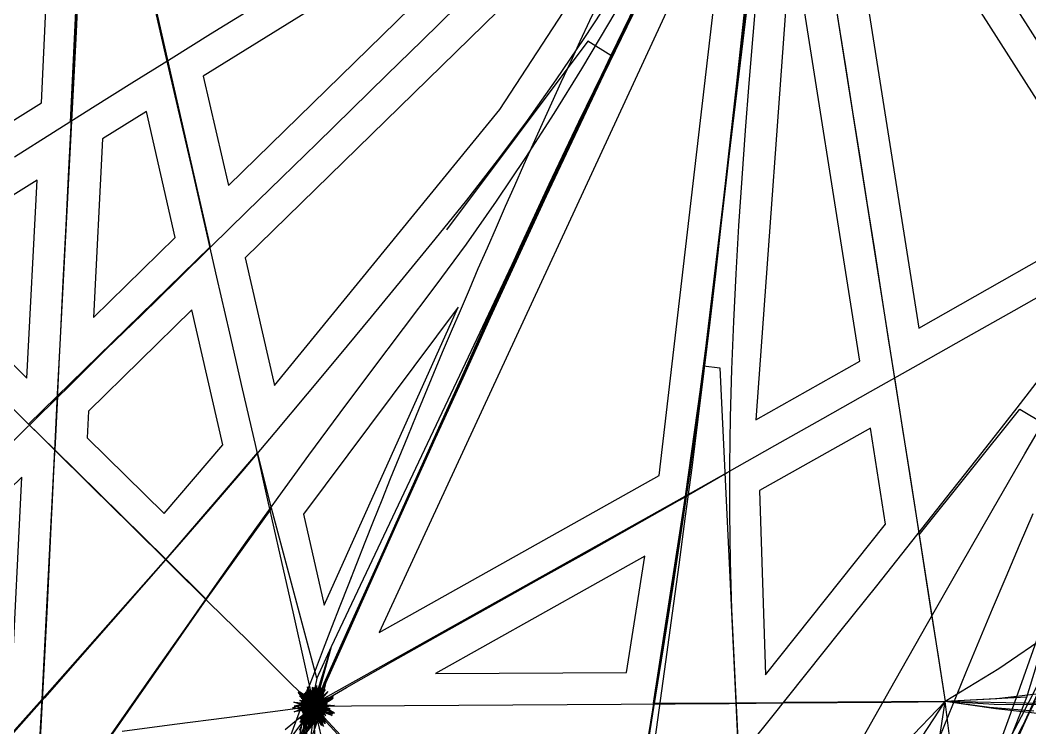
# Model space of a CAD drawing. Header units: metres. Extents: x 465982 to 489928, y 209046 to 231790.
# Drawn here: x 471923 to 474065, y 216208 to 217710 of the extents above; entities that cross this region are included whole.
import ezdxf

# ---------------------------------------------------------------- set-up
doc = ezdxf.new("R2010")
doc.units = ezdxf.units.M
for name, color, linetype in [('ANCHORS_INSIDE', 30, 'CONTINUOUS'), ('ANCHORS_OUTSIDE', 30, 'CONTINUOUS'), ('GREEN_CORRIDOR_EDGES', 3, 'CONTINUOUS'), ('GREEN_CORRIDOR_PARCELS', 3, 'CONTINUOUS'), ('RAILWAY', 7, 'CONTINUOUS'), ('WOOL_ROADS_L1', 30, 'CONTINUOUS'), ('WOOL_ROADS_L2', 94, 'CONTINUOUS'), ('WOOL_THREADS', 8, 'CONTINUOUS')]:
    doc.layers.add(name, color=color, linetype=linetype)

msp = doc.modelspace()

# ---------------------------------------------------------------- linework, layer by layer
at = {"layer": 'ANCHORS_INSIDE'}
msp.add_point((473913.199, 216285.832), dxfattribs=at)
at = {"layer": 'ANCHORS_OUTSIDE'}
msp.add_point((472625.134, 216526.651), dxfattribs=at)
at = {"layer": 'GREEN_CORRIDOR_EDGES'}
msp.add_lwpolyline([(473873.772, 216188.899), (473901.443, 216257.078), (473929.292, 216325.069), (473957.41, 216393.043), (473985.733, 216460.844), (474014.335, 216528.541), (474043.1, 216595.806), (474072.107, 216663.175)], dxfattribs=at)
at = {"layer": 'GREEN_CORRIDOR_PARCELS'}
for points in [[(471612.149, 217312.163), (471968.392, 217534.791), (472002.929, 218283.149), (471720.808, 217735.809), (471634.838, 217496.821)], [(473829.204, 217056.111), (474240.234, 217289.536), (473645.535, 218222.122)], [(472462.363, 216934.558), (472940.506, 217520.45), (473323.544, 218108.22), (472400.068, 217205.633)], [(472364.821, 217359.095), (473107.18, 218084.667), (472311.246, 217591.234)], [(472684.445, 216410.289), (473278.726, 216743.77), (473426.671, 218014.478)], [(473483.977, 216861.706), (473704.212, 216985.973), (473559.364, 217905.494)], [(472078.602, 217078.853), (472252.22, 217248.923), (472190.783, 217516.043), (472097.903, 217457.809)], [(471937.514, 216950.538), (471958.886, 217370.37), (471684.991, 217199.234)], [(472568.137, 216468.418), (472852.288, 217100.864), (472524.16, 216661.541)], [(472228.273, 216662.925), (472353.31, 216809.068), (472287.517, 217095.373), (472068.102, 216880.466), (472065.326, 216823.721)], [(473503.881, 216320.939), (473758.607, 216640.301), (473726.608, 216844.308), (473491.554, 216711.676)], [(471723.094, 216214.282), (471848.504, 216230.417), (471904.615, 216294.193), (471926.459, 216740.368), (471697.527, 216518.297)], [(472803.852, 216323.198), (473209.506, 216325.507), (473247.847, 216572.341)]]:
    msp.add_lwpolyline(points, close=True, dxfattribs=at)
at = {"layer": 'RAILWAY'}
msp.add_lwpolyline([(472497.82, 216194.35), (472514.97, 216239.87), (472532.13, 216285.38), (472549.28, 216330.9), (472566.79, 216376.07), (472584.3, 216421.59), (472601.8, 216466.76), (472619.31, 216511.92), (472637.17, 216557.09), (472655.02, 216602.26), (472672.88, 216647.08), (472690.73, 216692.25), (472708.94, 216737.06), (472727.15, 216781.88), (472745.35, 216826.7), (472763.56, 216871.52), (472782.12, 216915.98), (472800.67, 216960.8), (472819.23, 217005.27), (472838.13, 217049.74), (472857.04, 217093.85), (472875.95, 217138.32), (472894.85, 217182.79), (472914.11, 217226.91), (472933.37, 217271.02), (472952.62, 217315.14), (472972.23, 217359.26), (472991.84, 217403.03), (473011.45, 217446.79), (473031.05, 217490.91), (473051.01, 217534.68), (473070.97, 217578.44), (473090.92, 217621.86), (473111.23, 217665.63), (473131.54, 217709.05), (473151.84, 217752.46)], dxfattribs=at)
at = {"layer": 'WOOL_ROADS_L1'}
msp.add_lwpolyline([(472758.618, 212520.357), (472770.612, 212557.363), (472794.553, 212651.716), (472898.13, 212981.744), (473103.099, 213585.988), (473138.772, 213714.935), (473380.058, 214337.74), (473471.345, 214740.931), (473514.972, 214731.053), (473791.319, 215670.674), (473820.907, 215661.96), (473832.014, 215701.189), (474058.486, 216273.549), (474207.855, 216761.85), (474334.575, 217266.798), (474532.929, 217269.716), (474848.446, 217928.329), (475064.668, 218439.671), (475248.456, 218966.863)], dxfattribs=at)
at = {"layer": 'WOOL_ROADS_L2'}
for points in [[(473542.393, 218402.888), (473497.892, 218312.551), (473426.898, 218151.453), (473176.041, 217635.227), (472582.833, 216380.135), (472552.271, 216313.85), (472540.618, 216255.841), (472515.111, 216202.2)], [(472029.898, 217493.51), (472070.897, 218347.912), (472326.294, 217228.726), (471940.915, 216852.747)], [(473497.892, 218312.551), (473555.233, 218287.282), (473628.185, 217900.629), (473829.771, 216618.007)], [(473407.256, 218111.032), (473504.308, 218064.142), (473372.571, 216976.649)], [(473176.041, 217635.227), (473127.453, 217665.702), (472827.707, 217265.302)], [(473372.571, 216976.649), (473334.032, 216699.575)], [(473372.571, 216976.649), (473407.564, 216971.94), (473441.019, 216261.408)], [(472002.011, 216912.352), (471996.521, 216797.949), (471940.915, 216852.747)], [(473829.771, 216618.007), (474043.598, 216884.122)], [(474043.598, 216884.122), (474094.805, 216854.354)], [(471969.625, 216269.352), (471996.521, 216797.949), (472232.082, 216565.811)], [(472426.341, 216792.295), (472232.082, 216565.811)], [(472456.395, 216674.365), (472426.341, 216792.295)], [(473334.032, 216699.575), (473418.143, 216747.259)], [(472540.618, 216255.841), (473334.032, 216699.575)], [(473334.032, 216699.575), (473265.596, 216260.389), (473441.019, 216261.408)], [(472456.395, 216674.365), (472317.625, 216481.511)], [(472552.271, 216313.85), (472456.395, 216674.365)], [(473829.771, 216618.007), (473885.41, 216263.992), (473543.718, 216262.005)], [(472232.082, 216565.811), (471969.625, 216269.352)], [(472232.082, 216565.811), (472317.625, 216481.511)], [(472317.625, 216481.511), (472022.711, 216058.235), (471952.91, 215952.561)], [(471969.625, 216269.352), (471881.666, 216169.998)], [(471964.965, 216181.033), (471969.625, 216269.352)], [(474058.486, 216273.549), (473885.41, 216263.992)], [(473079.587, 215668.6), (472540.618, 216255.841)], [(473441.019, 216261.408), (473461.683, 215822.553), (473546.601, 215910.157), (473431.639, 215713.598), (473288.801, 215451.107)], [(473441.019, 216261.408), (473543.718, 216262.005)]]:
    msp.add_lwpolyline(points, dxfattribs=at)
at = {"layer": 'WOOL_THREADS'}
for points in [[(471916.805, 215239.354), (471924.244, 215374.163), (471930.914, 215509.288), (471937.626, 215644.494), (471944.414, 215779.591), (471951.681, 215914.6), (471958.709, 216049.787), (471965.912, 216184.577), (471973.097, 216319.451), (471980.133, 216454.561), (471986.764, 216589.833), (471993.226, 216725.079), (471999.831, 216860.068), (472006.871, 216995.062), (472013.946, 217130.316), (472020.834, 217265.615), (472027.723, 217400.888), (472034.82, 217536.002), (472041.675, 217671.215), (472048.201, 217806.608), (472054.448, 217941.952), (472060.244, 218077.331), (472065.665, 218212.551), (472070.897, 218347.912)], [(473270.395, 217820.701), (473204.051, 217685.708), (473138.324, 217550.426), (473073.511, 217414.576), (473009.57, 217278.205), (472946.814, 217141.061), (472884.608, 217003.495), (472822.375, 216865.718), (472760.058, 216727.7), (472697.624, 216589.401), (472635.055, 216450.789), (472572.95, 216312.896), (472533.825, 216225.813), (472563.631, 216293.52), (472530.884, 216218.53), (472562.196, 216290.696), (472530.471, 216217.317), (472561.928, 216290.249), (472530.428, 216217.109), (472561.869, 216290.182), (472530.43, 216217.071), (472561.855, 216290.173), (472530.432, 216217.064), (472561.854, 216290.171), (472530.428, 216217.064), (472561.861, 216290.167), (472530.414, 216217.068), (472561.882, 216290.154), (472530.374, 216217.074), (472561.928, 216290.105), (472530.261, 216217.054), (472562.003, 216289.9), (472529.884, 216216.79), (472561.941, 216288.865), (472528.37, 216214.84), (472559.815, 216283.371), (472520.841, 216199.078)], [(473270.375, 217820.656), (473204.03, 217685.65), (473138.301, 217550.354), (473073.485, 217414.489), (473009.537, 217278.103), (472946.772, 217140.943), (472884.556, 217003.36), (472822.312, 216865.563), (472759.983, 216727.524), (472697.537, 216589.201), (472634.953, 216450.563), (472572.833, 216312.645), (472533.789, 216225.828), (472563.63, 216293.365), (472530.872, 216218.684), (472562.228, 216290.602), (472530.472, 216217.501), (472561.954, 216290.172), (472530.448, 216217.285), (472561.858, 216290.107), (472530.485, 216217.189), (472561.727, 216290.041), (472530.511, 216216.904), (472561.302, 216289.552), (472530.213, 216215.374), (472559.433, 216286.17), (472526.252, 216203.476)], [(473467.925, 217813.315), (473455.244, 217694.722), (473442.316, 217576.054), (473429.124, 217457.37), (473415.643, 217338.733), (473401.828, 217220.076), (473387.63, 217101.831), (473372.969, 216983.936), (473357.708, 216866.08), (473341.541, 216748.331), (473324.38, 216630.592), (473306.58, 216512.684), (473288.24, 216394.616), (473269.306, 216276.872), (473250.311, 216159.265)], [(473227.531, 217799.399), (473171.132, 217702.887), (473113.609, 217607.033), (473054.879, 217512.075), (472994.818, 217418.428), (472932.93, 217325.764), (472869.158, 217234.309), (472802.951, 217144.538), (472735.303, 217055.598), (472668.022, 216966.442), (472601.207, 216876.985), (472534.901, 216787.184), (472469.434, 216696.964), (472404.647, 216606.305), (472340.356, 216515.32), (472276.384, 216424.198), (472212.509, 216332.795), (472148.793, 216241.483), (472085.351, 216150.071), (472022.711, 216058.235), (471961.129, 215965.573), (471899.158, 215873.201)], [(473466.47, 217786.873), (473455.39, 217684.493), (473444.187, 217582.023), (473432.844, 217479.47), (473421.357, 217376.967), (473409.682, 217274.289), (473397.814, 217171.595), (473385.71, 217068.782), (473373.339, 216965.845), (473360.681, 216862.916), (473347.572, 216759.991), (473334.022, 216657.205), (473320.157, 216554.433), (473306.011, 216451.45), (473291.791, 216348.548), (473277.62, 216245.735), (473263.548, 216142.863)], [(473643.325, 217804.328), (473658.493, 217708.025), (473673.663, 217611.723), (473688.832, 217515.421), (473704.002, 217419.119), (473719.172, 217322.817), (473734.342, 217226.514), (473749.512, 217130.209), (473764.683, 217033.906), (473779.834, 216937.742), (473794.989, 216841.555), (473810.17, 216745.191), (473825.261, 216648.979), (473840.185, 216552.841), (473855.098, 216456.676), (473870.126, 216360.296), (473885.41, 216263.992)], [(473464.199, 217774.229), (473450.508, 217646.327), (473436.527, 217518.338), (473422.225, 217390.576), (473407.536, 217262.853), (473392.382, 217134.986), (473376.701, 217007.055), (473360.356, 216879.518), (473342.945, 216752.332), (473324.358, 216625.255), (473305.257, 216498.025), (473285.208, 216370.842), (473264.626, 216244.016), (473243.927, 216117.146)], [(473464.486, 217775.638), (473450.825, 217648.078), (473436.889, 217520.453), (473422.65, 217393.082), (473408.041, 217265.788), (473392.989, 217138.39), (473377.434, 217010.976), (473361.247, 216884.013), (473344.033, 216757.469), (473325.675, 216631.118), (473306.592, 216504.628), (473286.885, 216378.001), (473266.701, 216251.693), (473246.464, 216125.441)], [(473485.833, 217778.345), (473477.125, 217677.579), (473468.808, 217576.619), (473460.948, 217475.611), (473453.651, 217374.574), (473447.012, 217273.297), (473441.16, 217171.958), (473436.082, 217070.472), (473431.979, 216968.85), (473429.046, 216867.241), (473427.528, 216765.705), (473427.451, 216663.991), (473429.05, 216561.999), (473432.272, 216459.865), (473436.767, 216357.524), (473441.683, 216255.437), (473446.581, 216153.464)], [(473176.128, 217758.942), (473118.684, 217670.794), (473059.437, 217583.33), (472998.385, 217496.872), (472935.098, 217411.881), (472869.781, 217328.133), (472802.834, 217245.481), (472735.53, 217163.009), (472667.895, 217080.714), (472599.918, 216998.622), (472531.595, 216916.761), (472463.199, 216835.165), (472394.546, 216753.907), (472325.356, 216673.038), (472255.705, 216592.496), (472185.681, 216512.279), (472115.109, 216432.209), (472044.732, 216352.151), (471974.592, 216272.004), (471904.351, 216192.169)], [(471922.39, 215363.796), (471928.544, 215483.322), (471934.719, 215602.888), (471940.892, 215722.427), (471947.263, 215841.739), (471953.8, 215961.006), (471960.226, 216080.317), (471966.603, 216199.346), (471972.786, 216318.552), (471978.935, 216438.106), (471984.79, 216557.706), (471990.639, 216677.363), (471996.529, 216796.816), (472002.602, 216916.084), (472008.691, 217035.393), (472014.599, 217154.759), (472020.496, 217274.053), (472026.394, 217393.361), (472032.43, 217512.453), (472038.449, 217631.668), (472044.235, 217751.076)], [(472582.833, 216380.135), (472561.008, 216304.454), (472550.755, 216268.97), (472545.814, 216246.539), (472546.431, 216264.282), (472546.54, 216244.697), (472545.749, 216263.514), (472547.161, 216244.423), (472545.122, 216263.329), (472547.805, 216244.451), (472544.47, 216263.203), (472548.471, 216244.572), (472543.795, 216263.041), (472549.159, 216244.759), (472543.097, 216262.821), (472549.866, 216245.012), (472542.382, 216262.532), (472550.589, 216245.338), (472541.654, 216262.165), (472551.32, 216245.747), (472540.923, 216261.713), (472552.048, 216246.245), (472540.2, 216261.166), (472552.762, 216246.841), (472539.5, 216260.52), (472553.445, 216247.539), (472538.838, 216259.77), (472554.081, 216248.342), (472538.232, 216258.915), (472554.65, 216249.249), (472537.705, 216257.956), (472555.131, 216250.257), (472537.276, 216256.901), (472555.503, 216251.357), (472536.967, 216255.76), (472555.743, 216252.536), (472536.799, 216254.548), (472555.835, 216253.775), (472536.789, 216253.286), (472555.759, 216255.054), (472536.954, 216251.997), (472555.503, 216256.345), (472537.303, 216250.712), (472555.059, 216257.618), (472537.843, 216249.46), (472554.425, 216258.84), (472538.571, 216248.276), (472553.604, 216259.977), (472539.48, 216247.193), (472552.609, 216260.997), (472540.556, 216246.244), (472551.456, 216261.868), (472541.779, 216245.458), (472550.17, 216262.559), (472543.118, 216244.858), (472548.779, 216263.039), (472544.544, 216244.445), (472547.319, 216263.242), (472546.033, 216244.114), (472545.872, 216262.875), (472547.78, 216243.232), (472545.045, 216261.174), (472539.493, 216285.72), (472528.435, 216337.02), (472502.469, 216454.165), (472475.49, 216572.642), (472448.703, 216691.063), (472422.004, 216809.314), (472395.015, 216927.603), (472367.815, 217045.968), (472340.614, 217164.335), (472313.437, 217282.536), (472286.221, 217400.864), (472258.897, 217519.261), (472231.682, 217637.529), (472204.432, 217755.823)], [(473236.407, 217756.461), (473171.555, 217625.33), (473107.601, 217493.623), (473044.797, 217361.301), (472983.326, 217228.138), (472922.94, 217094.371), (472863.303, 216960.278), (472803.714, 216826.282), (472744.141, 216692.381), (472684.628, 216558.576), (472625.237, 216424.959), (472568.74, 216298.199), (472516.124, 216219.896), (472587.236, 216274.452), (472500.917, 216250.796), (472589.914, 216239.376), (472512.553, 216283.574), (472566.559, 216210.755), (472543.313, 216294.579), (472525.575, 216196.478)], [(473236.451, 217756.494), (473171.631, 217625.341), (473107.7, 217493.62), (473044.91, 217361.303), (472983.438, 217228.149), (472923.04, 217094.403), (472863.384, 216960.343), (472803.775, 216826.371), (472744.195, 216692.502), (472684.667, 216558.724), (472625.261, 216425.141), (472568.756, 216298.423), (472516.351, 216220.213), (472587.077, 216274.437), (472501.17, 216250.727), (472589.773, 216239.578), (472512.616, 216283.259), (472566.719, 216210.987), (472543.072, 216294.172), (472525.443, 216196.269)], [(473236.924, 217757.476), (473172.379, 217626.466), (473108.642, 217494.962), (473045.95, 217362.943), (472984.459, 217230.184), (472923.941, 217096.92), (472864.049, 216963.3), (472804.179, 216829.832), (472744.294, 216696.543), (472684.391, 216563.444), (472624.534, 216430.607), (472567.365, 216302.356), (472534.659, 216214.321), (472552.006, 216297.727), (472549.112, 216210.558), (472532.527, 216295.269), (472570.278, 216217.721), (472513.677, 216282.895), (472585.279, 216234.664), (472503.721, 216262.982), (472589.77, 216255.71), (472504.369, 216242.207), (472584.53, 216274.447), (472512.422, 216226.243), (472575.768, 216285.425), (472519.876, 216219.036), (472569.998, 216289.824), (472524.124, 216216.051), (472566.407, 216291.586), (472526.498, 216214.023), (472563.487, 216291.192), (472525.493, 216206.077)], [(473237.191, 217757.385), (473172.847, 217626.288), (473109.284, 217494.713), (473046.741, 217362.637), (472985.366, 217229.838), (472924.957, 217096.54), (472865.194, 216962.88), (472805.524, 216829.34), (472745.928, 216695.942), (472686.419, 216562.689), (472627.032, 216429.678), (472569.735, 216302.262), (472517.653, 216226.386), (472586.897, 216270.836), (472504.119, 216254.159), (472586.147, 216237.563), (472516.51, 216283.936), (472562.505, 216213.146), (472545.984, 216293.626), (472528.214, 216203.87)], [(474029.314, 217745.264), (474080.179, 217665.497), (474131.044, 217585.731), (474181.91, 217505.964), (474232.777, 217426.199), (474283.644, 217346.435), (474334.575, 217266.798)], [(472850.005, 217739.35), (472775.596, 217666.624), (472701.187, 217593.898), (472626.766, 217521.184), (472552.336, 217448.479), (472477.901, 217375.777), (472403.458, 217303.085), (472329.296, 217230.385), (472255.127, 217157.71), (472180.832, 217084.934), (472106.533, 217012.162), (472032.69, 216939.244), (471959.103, 216866.567), (471885.267, 216794.059)], [(472410.788, 217732.004), (472327.034, 217680.078), (472243.491, 217628.084), (472159.996, 217576.048), (472076.815, 217523.896), (471993.881, 217471.695), (471910.805, 217419.568)], [(473222.635, 217722.016), (473160.617, 217593.731), (473099.365, 217465.297), (473038.983, 217336.576), (472979.391, 217207.78), (472920.42, 217079.023), (472861.952, 216950.48), (472803.648, 216822.103), (472745.415, 216693.742), (472687.266, 216565.487), (472629.263, 216437.453), (472573.138, 216311.567), (472553.763, 216229.939), (472530.901, 216288.798), (472560.337, 216224.5), (472530.821, 216285.26), (472561.876, 216223.828), (472530.101, 216284.301), (472562.88, 216224.124), (472529.267, 216283.74), (472563.733, 216224.573), (472528.476, 216283.256), (472564.493, 216225.029), (472527.761, 216282.804), (472565.169, 216225.463), (472527.127, 216282.385), (472565.762, 216225.864), (472526.575, 216282.003), (472566.275, 216226.225), (472526.1, 216281.661), (472566.716, 216226.544), (472525.699, 216281.356), (472567.097, 216226.812), (472525.38, 216281.064), (472567.471, 216226.984), (472525.231, 216280.658), (472568.092, 216226.758), (472525.883, 216279.406), (472570.14, 216224.037), (472533.626, 216275.329), (472515.754, 216193.182)], [(473461.536, 217737.693), (473449.429, 217628.414), (473437.122, 217519.168), (473424.643, 217410.152), (473411.963, 217301.436), (473399, 217192.703), (473385.709, 217084.008), (473372.035, 216975.41), (473357.907, 216866.971), (473343.059, 216758.633), (473327.428, 216650.454), (473311.134, 216542.346), (473294.428, 216434.099), (473277.334, 216325.781), (473260.214, 216217.548), (473243.024, 216109.162)], [(476116.946, 217736.842), (476002.782, 217667.094), (475888.07, 217598.023), (475773.657, 217528.507), (475659.422, 217458.324), (475545.68, 217387.311), (475433.052, 217314.615), (475321.865, 217239.952), (475212.11, 217163.937), (475101.621, 217089.653), (474990.215, 217016.077), (474879.149, 216941.295), (474767.72, 216866.725), (474656.946, 216791.37), (474546.333, 216715.826), (474435.328, 216640.756), (474325.076, 216564.933), (474216.699, 216487.211), (474109.024, 216408.592), (473999.167, 216333.463), (473885.41, 216263.992)], [(472582.833, 216380.135), (472560.98, 216304.685), (472550.872, 216269.553), (472549.155, 216247.39), (472540.112, 216262.174), (472552.663, 216247.744), (472538.437, 216259.363), (472554.479, 216249.794), (472537.289, 216256.768), (472555.376, 216252.415), (472536.863, 216254.015), (472555.417, 216255.186), (472537.246, 216251.274), (472554.64, 216257.831), (472538.404, 216248.781), (472553.134, 216260.119), (472540.223, 216246.746), (472551.045, 216261.86), (472542.533, 216245.334), (472548.566, 216262.917), (472545.127, 216244.649), (472545.913, 216263.222), (472547.783, 216244.726), (472543.308, 216262.769), (472550.284, 216245.538), (472540.959, 216261.619), (472552.438, 216246.997), (472539.041, 216259.885), (472554.088, 216248.969), (472537.686, 216257.718), (472555.128, 216251.287), (472536.975, 216255.295), (472555.502, 216253.769), (472536.937, 216252.8), (472555.208, 216256.232), (472537.552, 216250.412), (472554.289, 216258.504), (472538.754, 216248.293), (472552.83, 216260.437), (472540.441, 216246.576), (472550.946, 216261.914), (472542.488, 216245.359), (472548.773, 216262.855), (472544.75, 216244.704), (472546.458, 216263.217), (472547.08, 216244.636), (472544.149, 216262.995), (472549.334, 216245.141), (472541.985, 216262.219), (472551.378, 216246.174), (472540.09, 216260.948), (472553.095, 216247.662), (472538.571, 216259.268), (472554.393, 216249.509), (472537.501, 216257.285), (472555.194, 216251.604), (472536.913, 216255.114), (472555.403, 216253.813), (472536.7, 216252.83), (472554.703, 216255.889), (472536.229, 216250.02), (472552.352, 216256.587), (472572.637, 216269.083), (472615.407, 216293.778), (472713.798, 216349.878), (472815.326, 216406.69), (472916.861, 216463.661), (473018.395, 216520.636), (473119.929, 216577.611), (473221.448, 216634.598), (473322.151, 216692.061), (473422.549, 216749.743), (473523.905, 216807.082), (473625.447, 216864.378), (473726.988, 216921.673), (473828.395, 216978.936), (473929.917, 217036.309), (474031.439, 217093.688), (474132.738, 217151.216)], [(473439.69, 216133.607), (473514.591, 216227.585), (473589.707, 216321.332), (473664.959, 216415.132), (473740.015, 216509.233), (473814.663, 216603.52), (473889.081, 216697.932), (473963.482, 216792.668), (474037.713, 216887.575), (474111.801, 216982.591)], [(473711.422, 216188.355), (473779.445, 216308.898), (473847.646, 216429.458), (473916.078, 216549.795), (473985.175, 216669.744), (474054.551, 216789.464), (474124.154, 216909.019)], [(472582.833, 216380.135), (472561.578, 216306.304), (472552.229, 216273.939), (472548.113, 216258.193), (472543.346, 216247.331), (472549.669, 216258.807), (472542.106, 216249.005), (472551.076, 216257.97), (472541.077, 216250.373), (472552.028, 216256.624), (472540.371, 216251.873), (472552.555, 216255.071), (472540.063, 216253.475), (472552.658, 216253.458), (472540.168, 216255.074), (472552.356, 216251.901), (472540.657, 216256.564), (472551.696, 216250.499), (472541.473, 216257.858), (472550.742, 216249.33), (472542.542, 216258.89), (472549.579, 216248.444), (472543.778, 216259.624), (472548.291, 216247.865), (472545.097, 216260.049), (472546.961, 216247.591), (472546.421, 216260.176), (472545.659, 216247.602), (472547.685, 216260.036), (472544.446, 216247.862), (472548.839, 216259.668), (472543.361, 216248.325), (472549.848, 216259.123), (472542.43, 216248.941), (472550.696, 216258.448), (472541.666, 216249.663), (472551.376, 216257.69), (472541.069, 216250.447), (472551.895, 216256.89), (472540.627, 216251.255), (472552.264, 216256.081), (472540.325, 216252.057), (472552.502, 216255.291), (472540.146, 216252.829), (472552.628, 216254.539), (472540.068, 216253.558), (472552.663, 216253.838), (472540.071, 216254.231), (472552.627, 216253.194), (472540.137, 216254.846), (472552.536, 216252.61), (472540.249, 216255.4), (472552.405, 216252.085), (472540.395, 216255.895), (472552.246, 216251.617), (472540.564, 216256.338), (472552.069, 216251.2), (472540.748, 216256.731), (472551.879, 216250.829), (472540.939, 216257.083), (472551.679, 216250.499), (472541.13, 216257.403), (472551.458, 216250.216), (472541.288, 216257.725), (472551.14, 216250.037), (472541.239, 216258.226), (472550.281, 216250.355), (472539.732, 216260.438), (472523.468, 216276.556), (472488.139, 216311.576), (472406.424, 216392.552), (472323.558, 216474.497), (472240.792, 216556.223), (472157.875, 216637.993), (472074.862, 216719.911), (471992.146, 216801.93), (471909.491, 216883.814)], [(473992.397, 216151.584), (474036.573, 216272.663), (474079.497, 216394.314)], [(472582.833, 216380.135), (472557.277, 216287.507), (472529.476, 216229.335), (472572.387, 216272.416), (472517.957, 216246.605), (472580.886, 216248.393), (472527.405, 216266.003), (472522.602, 216193.453), (472476.666, 216075.04), (472427.977, 215952.09), (472378.888, 215828.37), (472329.892, 215703.834), (472281.695, 215578.545), (472234.949, 215452.539), (472190.167, 215325.777), (472147.45, 215198.176), (472105.805, 215070.099), (472064.857, 214941.635), (472024.473, 214812.897), (471984.952, 214684.046), (471946.182, 214555.212), (471908.418, 214426.587)], [(472582.833, 216380.135), (472555.042, 216286.009), (472539.601, 216219.621), (472547.461, 216286.559), (472550.475, 216219.875), (472537.618, 216284.502), (472562.895, 216220.242), (472536.283, 216274.96), (472521.32, 216192.078), (472471.236, 216060.57), (472419.345, 215927.621), (472367.456, 215794.771), (472316.121, 215661.885), (472265.821, 215528.547), (472217.078, 215394.534), (472170.182, 215259.804), (472125.18, 215124.319), (472081.3, 214988.465), (472038.341, 214852.315), (471996.122, 214716.064), (471954.725, 214579.759), (471914.189, 214443.411)], [(472582.833, 216380.135), (472554.157, 216286.625), (472544.843, 216219.805), (472536.915, 216286.497), (472563.989, 216227.427), (472515.283, 216275.886), (472569.593, 216248.265), (472520.251, 216186.062), (472468.903, 216055.398), (472417.245, 215923.002), (472365.72, 215790.747), (472314.693, 215658.335), (472264.657, 215525.381), (472216.18, 215391.806), (472169.468, 215257.733), (472124.627, 215122.864), (472080.893, 214987.598), (472038.068, 214852.021), (471995.972, 214716.339), (471954.689, 214580.611), (471914.257, 214444.859)], [(472582.833, 216380.135), (472561.41, 216305.751), (472551.556, 216272.4), (472541.781, 216256.562), (472552.984, 216248.077), (472541.44, 216259.203), (472551.466, 216247.949), (472541.83, 216260.053), (472550.658, 216247.549), (472542.502, 216260.581), (472549.904, 216247.138), (472543.252, 216260.98), (472549.13, 216246.797), (472544.034, 216261.282), (472548.338, 216246.543), (472544.831, 216261.492), (472547.539, 216246.378), (472545.629, 216261.614), (472546.745, 216246.299), (472546.415, 216261.651), (472545.969, 216246.302), (472547.179, 216261.609), (472545.219, 216246.38), (472547.913, 216261.497), (472544.504, 216246.525), (472548.608, 216261.322), (472543.831, 216246.728), (472549.258, 216261.093), (472543.204, 216246.981), (472549.86, 216260.819), (472542.627, 216247.274), (472550.411, 216260.51), (472542.101, 216247.598), (472550.912, 216260.174), (472541.627, 216247.944), (472551.361, 216259.819), (472541.202, 216248.304), (472551.761, 216259.454), (472540.826, 216248.673), (472552.114, 216259.084), (472540.496, 216249.043), (472552.423, 216258.715), (472540.207, 216249.41), (472552.691, 216258.351), (472539.958, 216249.769), (472552.924, 216257.996), (472539.742, 216250.119), (472553.123, 216257.653), (472539.558, 216250.456), (472553.293, 216257.322), (472539.401, 216250.78), (472553.438, 216257.005), (472539.267, 216251.09), (472553.561, 216256.702), (472539.154, 216251.387), (472553.665, 216256.411), (472539.059, 216251.671), (472553.753, 216256.132), (472538.979, 216251.945), (472553.828, 216255.864), (472538.915, 216252.211), (472553.897, 216255.604), (472538.879, 216252.472), (472553.996, 216255.356), (472538.948, 216252.743), (472554.307, 216255.14), (472538.941, 216252.944), (472516.71, 216249.956), (472469.729, 216243.621), (472361.36, 216229.4), (472250.218, 216215.148), (472139.146, 216200.751)], [(472582.833, 216380.135), (472560.814, 216303.895), (472550.037, 216267.313), (472544.551, 216242.31), (472546.387, 216266.278), (472548.229, 216242.08), (472542.642, 216265.607), (472551.82, 216243.197), (472539.284, 216263.9), (472554.87, 216245.375), (472536.621, 216261.279), (472557.092, 216248.358), (472534.89, 216258.007), (472558.299, 216251.836), (472534.228, 216254.408), (472558.412, 216255.47), (472534.654, 216250.825), (472557.468, 216258.923), (472536.084, 216247.574), (472555.596, 216261.905), (472538.346, 216244.919), (472553.003, 216264.187), (472541.206, 216243.046), (472549.942, 216265.625), (472544.401, 216242.057), (472546.68, 216266.161), (472547.665, 216241.97), (472543.473, 216265.815), (472550.759, 216242.725), (472540.543, 216264.677), (472553.481, 216244.211), (472538.066, 216262.882), (472555.684, 216246.273), (472536.162, 216260.597), (472557.272, 216248.738), (472534.899, 216257.997), (472558.205, 216251.429), (472534.295, 216255.256), (472558.486, 216254.182), (472534.328, 216252.529), (472558.154, 216256.849), (472534.942, 216249.951), (472557.276, 216259.311), (472536.064, 216247.629), (472555.933, 216261.472), (472537.604, 216245.646), (472554.219, 216263.263), (472539.469, 216244.057), (472552.227, 216264.64), (472541.564, 216242.897), (472550.05, 216265.578), (472543.801, 216242.181), (472547.775, 216266.068), (472546.094, 216241.905), (472545.487, 216266.103), (472548.375, 216242.032), (472543.285, 216265.641), (472550.653, 216242.407), (472541.459, 216264.395), (472553.368, 216242.248), (472542.852, 216261.842), (472525.587, 216237.561), (472485.032, 216204.06)], [(472582.833, 216380.135), (472560.429, 216301.459), (472556.259, 216259.516), (472530.176, 216241.752), (472558.861, 216264.156), (472532.62, 216242.655), (472559.35, 216265.167), (472533.247, 216242.567), (472559.184, 216265.619), (472533.6, 216242.281), (472558.907, 216265.961), (472533.906, 216241.976), (472558.616, 216266.267), (472534.199, 216241.684), (472558.329, 216266.55), (472534.481, 216241.414), (472558.053, 216266.809), (472534.751, 216241.166), (472557.791, 216267.045), (472535.006, 216240.942), (472557.545, 216267.258), (472535.241, 216240.742), (472557.319, 216267.446), (472535.457, 216240.564), (472557.115, 216267.611), (472535.65, 216240.411), (472556.933, 216267.753), (472535.82, 216240.28), (472556.777, 216267.873), (472535.964, 216240.171), (472556.645, 216267.972), (472536.082, 216240.083), (472556.539, 216268.05), (472536.176, 216240.015), (472556.458, 216268.108), (472536.244, 216239.966), (472556.401, 216268.149), (472536.29, 216239.933), (472556.367, 216268.173), (472536.312, 216239.917), (472556.355, 216268.182), (472536.315, 216239.915), (472556.362, 216268.177), (472536.3, 216239.926), (472556.385, 216268.16), (472536.269, 216239.947), (472556.421, 216268.132), (472536.223, 216239.974), (472556.462, 216268.089), (472536.155, 216239.99), (472556.478, 216267.994), (472536, 216239.9), (472556.286, 216267.611), (472534.491, 216237.945), (472501.754, 216193.614)], [(472582.833, 216380.135), (472556.091, 216287.295), (472536.961, 216223.92), (472556.261, 216284.289), (472536.143, 216224.103), (472556.667, 216284.136), (472536.112, 216224.096), (472556.303, 216284.246), (472536.91, 216223.824), (472554.967, 216284.634), (472538.829, 216223.236), (472552.354, 216285.134), (472541.818, 216222.615), (472548.876, 216285.621), (472545.77, 216222.347), (472544.744, 216285.712), (472550.079, 216222.573), (472540.324, 216285.19), (472554.566, 216223.45), (472535.791, 216283.964), (472559.107, 216225.045), (472531.289, 216281.975), (472563.532, 216227.429), (472526.983, 216279.19), (472567.672, 216230.622), (472523.045, 216275.602), (472571.347, 216234.602), (472519.657, 216271.262), (472574.338, 216239.309), (472516.935, 216266.286), (472576.307, 216244.635), (472514.652, 216260.865), (472576.22, 216250.098), (472510.865, 216255.069), (472569.316, 216257.751), (472521.868, 216197.075)], [(472582.833, 216380.135), (472558.116, 216293.188), (472549.736, 216237.774), (472539.682, 216278.431), (472551.604, 216232.99), (472541.153, 216276.631), (472550.85, 216231.935), (472542.224, 216276.492), (472549.904, 216231.617), (472543.205, 216276.59), (472548.949, 216231.461), (472544.155, 216276.691), (472548.015, 216231.368), (472545.077, 216276.758), (472547.107, 216231.317), (472545.97, 216276.789), (472546.229, 216231.304), (472546.832, 216276.786), (472545.384, 216231.323), (472547.661, 216276.752), (472544.571, 216231.371), (472548.458, 216276.69), (472543.79, 216231.445), (472549.222, 216276.605), (472543.041, 216231.541), (472549.956, 216276.498), (472542.323, 216231.657), (472550.66, 216276.373), (472541.633, 216231.791), (472551.336, 216276.23), (472540.969, 216231.942), (472551.988, 216276.073), (472540.329, 216232.107), (472552.617, 216275.902), (472539.71, 216232.286), (472553.228, 216275.719), (472539.111, 216232.483), (472553.825, 216275.535), (472538.539, 216232.721), (472554.435, 216275.407), (472538.051, 216233.139), (472555.21, 216275.669), (472538.008, 216234.556), (472557.106, 216278.269), (472540.054, 216239.971), (472514.661, 216189.046)], [(472582.833, 216380.135), (472557.011, 216289.28), (472533.162, 216232.063), (472566.397, 216275.224), (472522.841, 216239.008), (472572.802, 216263.46), (472517.713, 216251.119), (472572.783, 216250.818), (472516.578, 216265.969), (472564.42, 216247.472), (472522.785, 216190.781)], [(472582.833, 216380.135), (472556.682, 216289.621), (472539.921, 216229.505), (472552.998, 216282.453), (472540.693, 216226.993), (472551.376, 216281.862), (472542.009, 216226.376), (472549.928, 216281.934), (472543.432, 216226.13), (472548.472, 216282.06), (472544.904, 216226.007), (472546.978, 216282.131), (472546.418, 216225.97), (472545.441, 216282.124), (472547.978, 216226.018), (472543.859, 216282.03), (472549.581, 216226.159), (472542.234, 216281.84), (472551.227, 216226.401), (472540.57, 216281.544), (472552.908, 216226.753), (472538.872, 216281.134), (472554.619, 216227.223), (472537.151, 216280.601), (472556.348, 216227.821), (472535.418, 216279.938), (472558.082, 216228.552), (472533.687, 216279.14), (472559.805, 216229.42), (472531.974, 216278.204), (472561.497, 216230.432), (472530.289, 216277.14), (472563.123, 216231.608), (472528.608, 216275.996), (472564.553, 216233.055), (472526.658, 216275.041), (472565.095, 216235.437), (472522.223, 216275.291), (472563.294, 216244.35), (472518.227, 216192.806)], [(472582.833, 216380.135), (472556.679, 216289.744), (472540.594, 216229.619), (472551.667, 216282.638), (472542.552, 216226.852), (472548.854, 216282.072), (472545.097, 216226.234), (472546.185, 216282.03), (472547.769, 216226.182), (472543.477, 216281.861), (472550.504, 216226.45), (472540.719, 216281.436), (472553.282, 216227.016), (472537.925, 216280.714), (472556.085, 216227.898), (472535.121, 216279.664), (472558.882, 216229.12), (472532.343, 216278.263), (472561.63, 216230.707), (472529.638, 216276.486), (472564.278, 216232.677), (472527.063, 216274.321), (472566.763, 216235.039), (472524.685, 216271.762), (472569.014, 216237.791), (472522.579, 216268.821), (472570.956, 216240.915), (472520.822, 216265.524), (472572.51, 216244.373), (472519.491, 216261.919), (472573.606, 216248.109), (472518.659, 216258.069), (472574.193, 216252.05), (472518.411, 216254.062), (472574.292, 216256.119), (472518.952, 216250.043), (472574.273, 216260.365), (472521.249, 216246.542), (472576.412, 216265.714), (472527.953, 216249.624), (472531.02, 216181.078)], [(472582.833, 216380.135), (472556.797, 216289.774), (472538.176, 216230.494), (472556.803, 216281.097), (472535.299, 216229.019), (472558.615, 216279.242), (472533.059, 216229.675), (472560.621, 216277.969), (472530.982, 216230.844), (472562.632, 216276.61), (472528.981, 216232.281), (472564.595, 216275.043), (472527.05, 216233.963), (472566.482, 216273.234), (472525.211, 216235.901), (472568.264, 216271.163), (472523.495, 216238.107), (472569.903, 216268.819), (472521.944, 216240.591), (472571.353, 216266.196), (472520.609, 216243.351), (472572.56, 216263.3), (472519.546, 216246.378), (472573.464, 216260.15), (472518.815, 216249.645), (472574.005, 216256.778), (472518.477, 216253.11), (472574.125, 216253.235), (472518.586, 216256.714), (472573.775, 216249.587), (472519.183, 216260.386), (472572.911, 216245.918), (472520.285, 216264.042), (472571.492, 216242.336), (472521.845, 216267.63), (472569.384, 216239.053), (472523.539, 216271.361), (472565.899, 216236.959), (472523.657, 216277.083), (472560.936, 216242.527), (472537.213, 216178.449)], [(472582.833, 216380.135), (472557.538, 216294.226), (472531.902, 216245.874), (472569.377, 216263.465), (472526.175, 216246.769), (472567.975, 216261.246), (472524.986, 216247.651), (472568.009, 216259.925), (472524.517, 216248.844), (472568.259, 216258.63), (472524.219, 216250.16), (472568.491, 216257.258), (472524.011, 216251.58), (472568.652, 216255.783), (472523.892, 216253.11), (472568.719, 216254.196), (472523.883, 216254.753), (472568.665, 216252.495), (472524.006, 216256.511), (472568.465, 216250.682), (472524.291, 216258.376), (472568.088, 216248.769), (472524.766, 216260.334), (472567.505, 216246.773), (472525.464, 216262.361), (472566.687, 216244.723), (472526.41, 216264.426), (472565.607, 216242.654), (472527.628, 216266.487), (472564.246, 216240.612), (472529.135, 216268.496), (472562.592, 216238.648), (472530.936, 216270.4), (472560.645, 216236.819), (472533.026, 216272.14), (472558.415, 216235.185), (472535.387, 216273.658), (472555.927, 216233.807), (472537.985, 216274.907), (472553.214, 216232.761), (472540.767, 216275.891), (472550.317, 216232.223), (472543.686, 216276.899), (472547.327, 216233.022), (472547.111, 216279.8), (472545.419, 216237.932), (472538.049, 216180.923)], [(472582.833, 216380.135), (472559.772, 216301.697), (472540.863, 216264.083), (472555.192, 216236.392), (472535.912, 216266.153), (472560.074, 216243.281), (472531.127, 216261.452), (472562.875, 216249.835), (472529.286, 216254.833), (472563.128, 216256.766), (472530.346, 216248.04), (472560.692, 216263.181), (472533.989, 216242.268), (472555.986, 216268.084), (472539.544, 216238.418), (472549.815, 216270.743), (472546.076, 216237.032), (472543.181, 216270.827), (472552.553, 216238.228), (472537.101, 216268.423), (472558.019, 216241.721), (472532.435, 216263.994), (472561.738, 216246.904), (472529.772, 216258.26), (472563.281, 216252.975), (472529.37, 216252.067), (472562.561, 216259.079), (472531.156, 216246.249), (472559.797, 216264.432), (472534.782, 216241.515), (472555.448, 216268.421), (472539.702, 216238.369), (472550.119, 216270.658), (472545.273, 216237.078), (472544.47, 216270.997), (472550.843, 216237.671), (472539.128, 216269.515), (472555.823, 216239.976), (472534.627, 216266.472), (472559.745, 216243.66), (472531.364, 216262.256), (472562.288, 216248.29), (472529.582, 216257.331), (472563.285, 216253.388), (472529.373, 216252.181), (472562.718, 216258.473), (472530.685, 216247.269), (472560.695, 216263.101), (472533.344, 216243), (472557.427, 216266.874), (472537.067, 216239.655), (472553.189, 216269.359), (472541.532, 216237.131), (472548.401, 216269.498), (472546.508, 216232.167), (472547.662, 216174.94)], [(472582.833, 216380.135), (472560.836, 216303.983), (472550.254, 216267.463), (472542.258, 216243.404), (472551.394, 216264.97), (472540.325, 216243.887), (472553.096, 216263.802), (472538.637, 216244.996), (472554.637, 216262.475), (472537.197, 216246.417), (472555.938, 216260.928), (472536.029, 216248.063), (472556.958, 216259.191), (472535.161, 216249.875), (472557.667, 216257.317), (472534.615, 216251.796), (472558.049, 216255.362), (472534.399, 216253.769), (472558.099, 216253.386), (472534.512, 216255.736), (472557.824, 216251.443), (472534.945, 216257.64), (472557.24, 216249.589), (472535.676, 216259.432), (472556.369, 216247.871), (472536.677, 216261.066), (472555.245, 216246.331), (472537.914, 216262.503), (472553.905, 216245.005), (472539.347, 216263.712), (472552.39, 216243.919), (472540.933, 216264.67), (472550.744, 216243.092), (472542.629, 216265.364), (472549.011, 216242.535), (472544.388, 216265.784), (472547.234, 216242.251), (472546.171, 216265.932), (472545.457, 216242.238), (472547.934, 216265.812), (472543.717, 216242.486), (472549.641, 216265.438), (472542.052, 216242.981), (472551.257, 216264.826), (472540.492, 216243.706), (472552.752, 216263.994), (472539.068, 216244.639), (472554.1, 216262.967), (472537.802, 216245.754), (472555.279, 216261.769), (472536.715, 216247.028), (472556.269, 216260.427), (472535.823, 216248.431), (472557.055, 216258.968), (472535.133, 216249.935), (472557.613, 216257.418), (472534.627, 216251.507), (472557.866, 216255.806), (472534.139, 216253.129), (472557.4, 216254.211), (472532.692, 216254.827), (472554.418, 216254.806), (472553.265, 216225.794), (472565.37, 216173.366)], [(472582.833, 216380.135), (472561.312, 216305.828), (472551.421, 216272.515), (472541.666, 216256.722), (472552.63, 216247.968), (472541.499, 216259.479), (472550.926, 216247.749), (472542.089, 216260.42), (472549.919, 216247.296), (472542.977, 216260.988), (472548.945, 216246.874), (472543.954, 216261.374), (472547.94, 216246.572), (472544.97, 216261.613), (472546.915, 216246.406), (472545.997, 216261.71), (472545.891, 216246.379), (472547.013, 216261.669), (472544.887, 216246.486), (472548, 216261.498), (472543.923, 216246.719), (472548.938, 216261.207), (472543.014, 216247.066), (472549.814, 216260.807), (472542.174, 216247.515), (472550.615, 216260.313), (472541.414, 216248.049), (472551.332, 216259.741), (472540.741, 216248.655), (472551.96, 216259.106), (472540.16, 216249.315), (472552.493, 216258.424), (472539.673, 216250.015), (472552.934, 216257.71), (472539.279, 216250.739), (472553.283, 216256.979), (472538.974, 216251.474), (472553.546, 216256.244), (472538.754, 216252.208), (472553.725, 216255.514), (472538.612, 216252.931), (472553.83, 216254.8), (472538.542, 216253.635), (472553.867, 216254.109), (472538.536, 216254.311), (472553.845, 216253.447), (472538.586, 216254.958), (472553.769, 216252.817), (472538.685, 216255.57), (472553.648, 216252.223), (472538.826, 216256.146), (472553.489, 216251.665), (472539.002, 216256.686), (472553.298, 216251.143), (472539.207, 216257.19), (472553.079, 216250.656), (472539.439, 216257.66), (472552.836, 216250.203), (472539.692, 216258.097), (472552.574, 216249.781), (472539.964, 216258.504), (472552.293, 216249.388), (472540.256, 216258.882), (472551.999, 216249.017), (472540.573, 216259.226), (472551.708, 216248.65), (472540.955, 216259.485), (472552.008, 216247.747), (472568.157, 216230.131), (472602.605, 216192.611)], [(472582.833, 216380.135), (472561.403, 216306.285), (472551.789, 216273.848), (472545.415, 216258.542), (472548.62, 216246.895), (472541.482, 216258.017), (472552.638, 216252.172), (472539.792, 216252.647), (472551.365, 216257.998), (472543.333, 216248.041), (472546.064, 216260.52), (472549.179, 216248.124), (472540.863, 216257.827), (472552.634, 216252.85), (472539.88, 216252.052), (472550.938, 216258.457), (472543.901, 216247.79), (472545.436, 216260.477), (472549.727, 216248.439), (472540.512, 216257.293), (472552.712, 216253.49), (472540.098, 216251.439), (472550.465, 216258.912), (472544.534, 216247.592), (472544.774, 216260.369), (472550.278, 216248.836), (472540.193, 216256.684), (472552.725, 216254.184), (472540.401, 216250.805), (472549.903, 216259.349), (472545.241, 216247.452), (472544.071, 216260.176), (472550.827, 216249.33), (472539.92, 216255.989), (472552.656, 216254.937), (472540.806, 216250.155), (472549.241, 216259.753), (472546.023, 216247.387), (472543.334, 216259.879), (472551.357, 216249.933), (472539.716, 216255.203), (472552.483, 216255.741), (472541.327, 216249.509), (472548.476, 216260.099), (472546.87, 216247.423), (472542.586, 216259.461), (472551.841, 216250.651), (472539.606, 216254.336), (472552.187, 216256.571), (472541.972, 216248.895), (472547.617, 216260.358), (472547.761, 216247.581), (472541.858, 216258.913), (472552.246, 216251.474), (472539.617, 216253.411), (472551.757, 216257.396), (472542.733, 216248.35), (472546.687, 216260.5), (472548.659, 216247.877), (472541.185, 216258.242), (472552.537, 216252.382), (472539.756, 216252.461), (472551.181, 216258.157), (472543.58, 216247.851), (472545.758, 216260.372), (472549.801, 216248.075), (472541.328, 216257.068), (472555.239, 216253.866), (472577.572, 216254.152), (472626.078, 216254.606), (472738.534, 216255.478), (472853.406, 216256.283), (472968.348, 216256.94), (473083.292, 216257.595), (473198.223, 216258.255), (473312.374, 216259.204), (473426.845, 216260.059), (473541.326, 216261.092), (473656.04, 216262.113), (473770.774, 216262.992), (473885.41, 216263.992)], [(473040.51, 213389.052), (473084.892, 213525.749), (473128.265, 213662.853), (473172.161, 213799.758), (473218.475, 213935.527), (473269.137, 214069.753), (473325.52, 214201.346), (473383.218, 214332.016), (473435.777, 214465.398), (473481.396, 214601.566), (473521.57, 214739.2), (473557.528, 214878.444), (473595.462, 215017.167), (473638.045, 215154.523), (473684.858, 215290.003), (473733.789, 215424.744), (473784.01, 215558.827), (473834.706, 215692.818), (473885.928, 215826.611), (473939.003, 215959.789), (473995.224, 216092.02), (474055.135, 216222.707), (474114.459, 216353.301)], [(473996.738, 216137), (474047.068, 216232.299), (474096.117, 216328.091)], [(473052.875, 213424.808), (473095.398, 213556.566), (473137.607, 213688.296), (473180.864, 213819.319), (473226.236, 213949.332), (473274.796, 214078.459), (473327.408, 214205.603), (473380.832, 214332.181), (473430.43, 214460.774), (473474.788, 214591.301), (473515.382, 214722.874), (473552.747, 214855.977), (473591.105, 214989.196), (473632.323, 215121.861), (473677.219, 215252.892), (473723.28, 215383.819), (473770.816, 215514.671), (473819.465, 215645.078), (473869.062, 215775.373), (473920.176, 215905.198), (473972.971, 216034.542), (474028.704, 216162.587), (474085.799, 216289.297)], [(473020.499, 213327.51), (473068.241, 213467.858), (473111.239, 213609.42), (473154.004, 213751.323), (473199.208, 213892.915), (473249.686, 214032.478), (473309.167, 214168.531), (473373.88, 214301.8), (473433.633, 214437.49), (473481.187, 214578.644), (473520.691, 214722.565), (473553.776, 214868.747), (473589.688, 215014.305), (473632.766, 215157.695), (473681.833, 215298.716), (473734.215, 215438.798), (473787.857, 215578.397), (473840.745, 215717.914), (473893.562, 215857.452), (473948.526, 215996.121), (474008.89, 216132.909), (474077.168, 216265.332)], [(473801.11, 216176.704), (473885.41, 216263.992)], [(473811.711, 216151.901), (473885.41, 216263.992)], [(473867.174, 216142.922), (473885.41, 216263.992)], [(474102.523, 216282.826), (473994.623, 216269.943), (473885.41, 216263.992)], [(474092.103, 216256.932), (473989.015, 216257.654), (473885.41, 216263.992)], [(474142.718, 216259.05), (474014.281, 216261.093), (473885.41, 216263.992)], [(474099.329, 216236.757), (473992.457, 216248.408), (473885.41, 216263.992)], [(474073.155, 216243.574), (473979.406, 216251.645), (473885.41, 216263.992)], [(473897.143, 216168.22), (473885.41, 216263.992)], [(473897.21, 216167.808), (473885.41, 216263.992)]]:
    msp.add_lwpolyline(points, dxfattribs=at)

doc.saveas('drawing.dxf')
